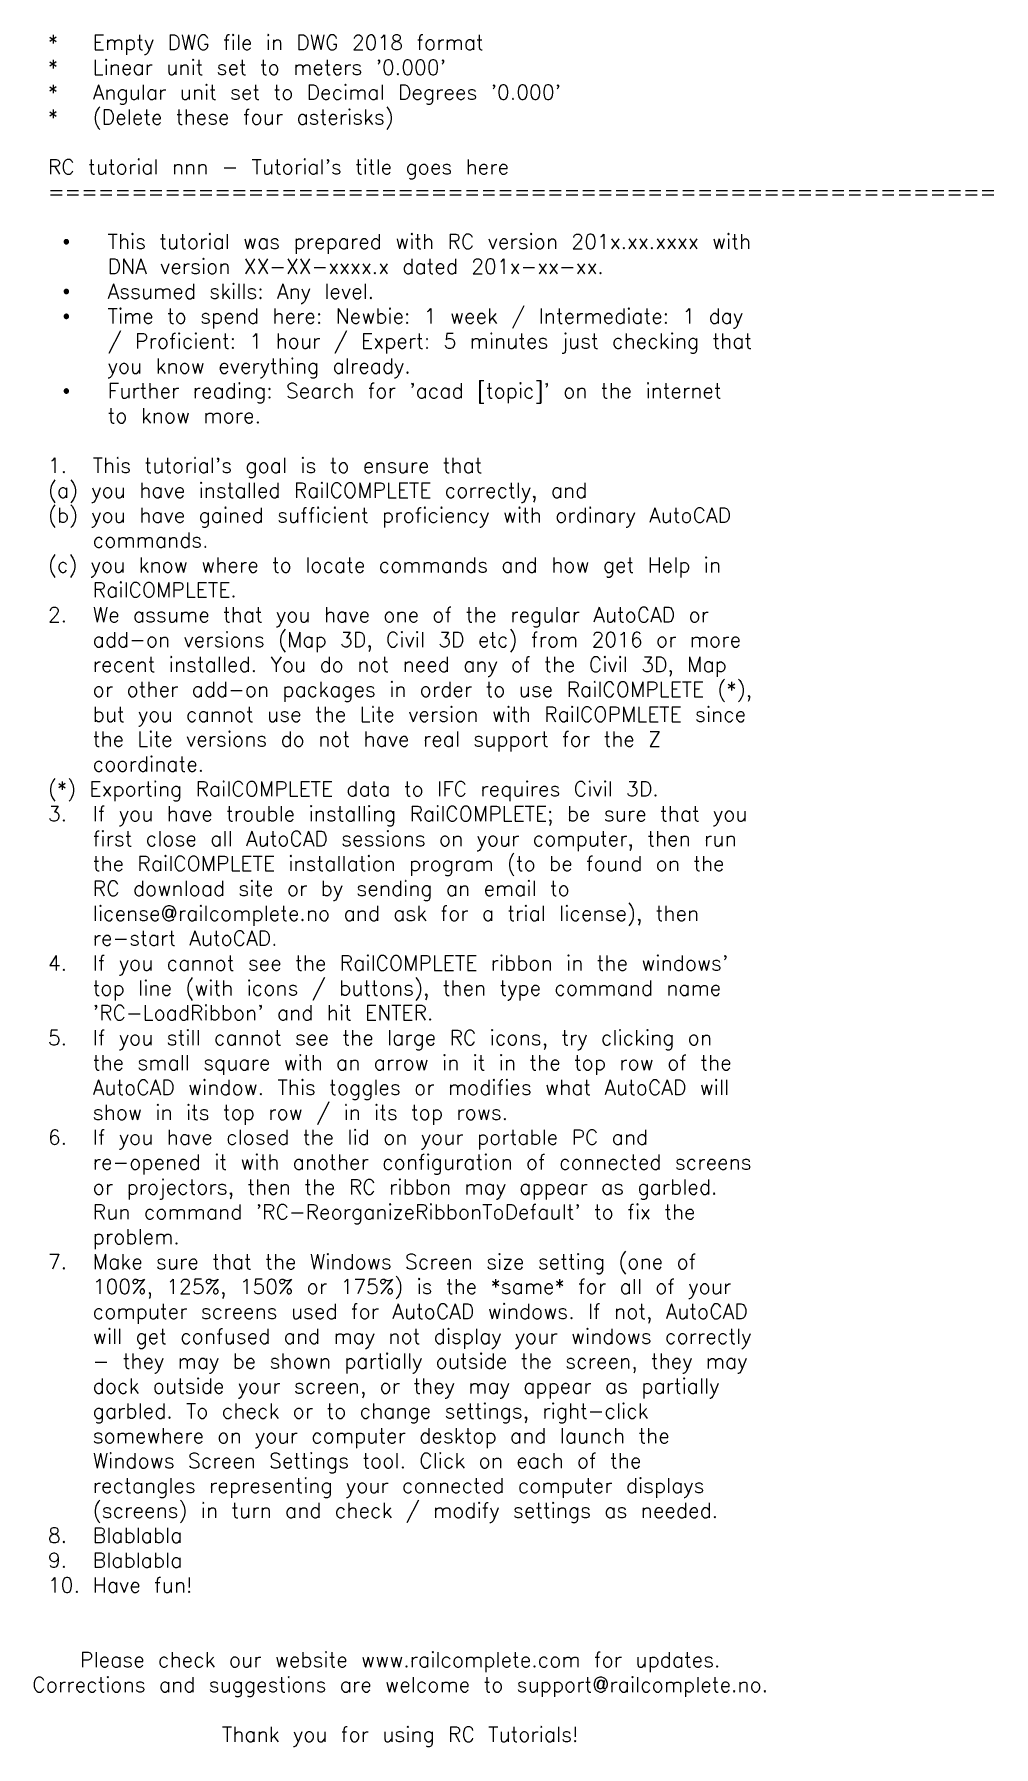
# Model space of a CAD drawing. Header units: metres. Extents: x 0 to 161, y -260 to 26.
import ezdxf

# ---------------------------------------------------------------- set-up
doc = ezdxf.new("R2010")
doc.units = ezdxf.units.M
doc.styles.get("Standard").update_dxf_attribs({"font": 'txt.shx'})

msp = doc.modelspace()

# ---------------------------------------------------------------- texts
at = {"insert": (-0.18, 26.37), "char_height": 2.5, "attachment_point": 1}
msp.add_mtext_dynamic_manual_height_columns("\\pxi-3,l4,t4;*^IEmpty DWG file in DWG 2018 format\\P*^ILinear unit set to meters '0.000'\\P*^IAngular unit set to Decimal Degrees '0.000'\\P*^I(Delete these four asterisks)\\P\\pi0,l0,tz;\\P\\pi1,a1.33333;RC tutorial nnn - Tutorial's title goes here\\P=========================================================\\P\\pi-3,l4,t4;\\P\\pl5,t5;{\\fSymbol|b0|i0|c2|p18;·^I}This tutorial was prepared with RC version 201x.xx.xxxx with DNA version XX-XX-xxxx.x dated 201x-xx-xx.\\P{\\fSymbol|b0|i0|c2|p18;·^I}Assumed skills: Any level.\\P{\\fSymbol|b0|i0|c2|p18;·^I}Time to spend here: Newbie: 1 week / Intermediate: 1 day / Proficient: 1 hour / Expert: 5 minutes just checking that you know everything already.\\P{\\fSymbol|b0|i0|c2|p18;·^I}Further reading: Search for 'acad [topic]' on the internet to know more.\\P\\pl4,t3,4;\\P\\pt4;1.^IThis tutorial's goal is to ensure that^J(a) you have installed RailCOMPLETE correctly, and ^J(b) you have gained sufficient proficiency with ordinary AutoCAD commands.^J(c) you know where to locate commands and how get Help in RailCOMPLETE.\\P2.^IWe assume that you have one of the regular AutoCAD or add-on versions (Map 3D, Civil 3D etc) from 2016 or more recent installed. You do not need any of the Civil 3D, Map or other add-on packages in order to use RailCOMPLETE (*), but you cannot use the Lite version with RailCOPMLETE since the Lite versions do not have real support for the Z coordinate.^J(*) Exporting RailCOMPLETE data to IFC requires Civil 3D.\\P3.^IIf you have trouble installing RailCOMPLETE; be sure that you first close all AutoCAD sessions on your computer, then run the RailCOMPLETE installation program (to be found on the RC download site or by sending an email to license@railcomplete.no and ask for a trial license), then re-start AutoCAD.\\P4.^IIf you cannot see the RailCOMPLETE ribbon in the windows' top line (with icons / buttons), then type command name 'RC-LoadRibbon' and hit ENTER.\\P5.^IIf you still cannot see the large RC icons, try clicking on the small square with an arrow in it in the top row of the AutoCAD window. This toggles or modifies what AutoCAD will show in its top row / in its top rows.\\P6.^IIf you have closed the lid on your portable PC and re-opened it with another configuration of connected screens or projectors, then the RC ribbon may appear as garbled. Run command 'RC-ReorganizeRibbonToDefault' to fix the problem.\\P7.^IMake sure that the Windows Screen size setting (one of 100%, 125%, 150% or 175%) is the *same* for all of your computer screens used for AutoCAD windows. If not, AutoCAD will get confused and may not display your windows correctly - they may be shown partially outside the screen, they may dock outside your screen, or they may appear as partially garbled. To check or to change settings, right-click somewhere on your computer desktop and launch the Windows Screen Settings tool. Click on each of the rectangles representing your connected computer displays (screens) in turn and check / modify settings as needed.\\P8.^IBlablabla\\P9.^IBlablabla\\P10.^IHave fun!\\P\\pt3,4;\\P\\P\\pi1,l0,qc,tz;Please check our website www.railcomplete.com for updates. \\PCorrections and suggestions are welcome to support@railcomplete.no.\\P\\pi0;\\P\\pi1;Thank you for using RC Tutorials!", width=120.467, gutter_width=12.5, heights=[0], dxfattribs=at)

doc.saveas('drawing.dxf')
